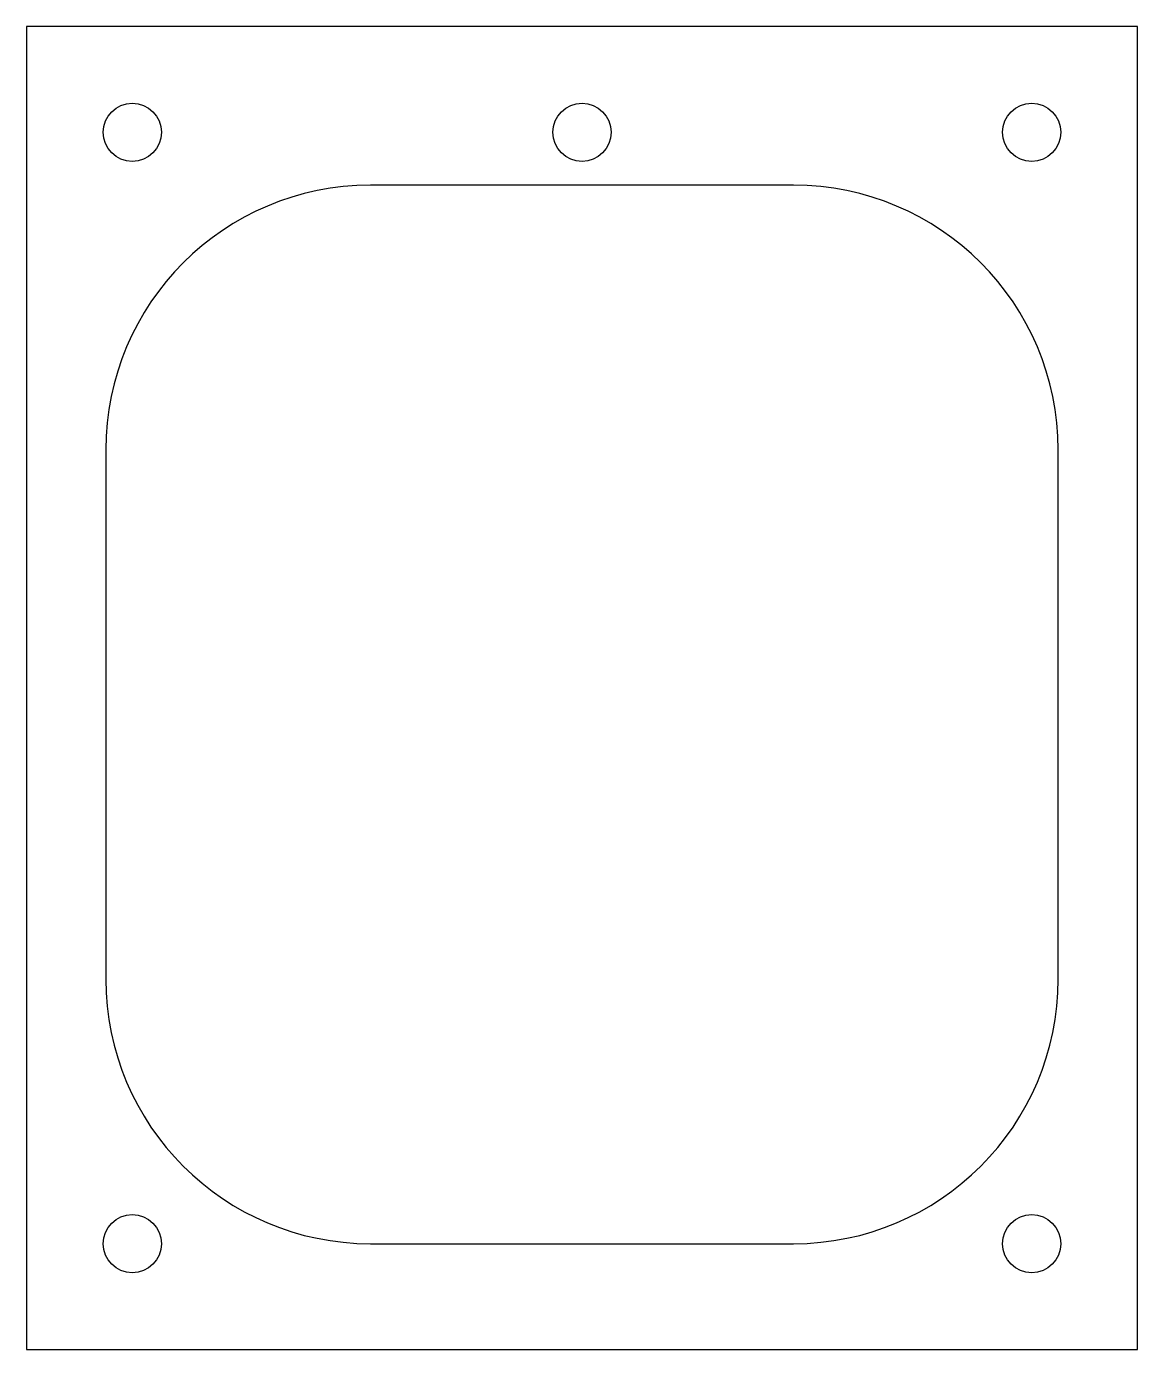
# Model space of a CAD drawing. Header units: millimetres. Extents: x -105 to 105, y 0 to 250.
import ezdxf

# ---------------------------------------------------------------- set-up
doc = ezdxf.new("R2010")
doc.units = ezdxf.units.MM
doc.layers.add('Sketch074', color=7, linetype='CONTINUOUS')
doc.layers.add('Sketch076', color=7, linetype='CONTINUOUS')

msp = doc.modelspace()

# ---------------------------------------------------------------- linework, layer by layer
at = {"layer": 'Sketch074'}
for p, q in [((-105, 250), (-105, 0)), ((105, 250), (-105, 250)), ((105, 0), (105, 250)), ((-105, 0), (105, 0))]:
    msp.add_line(p, q, dxfattribs=at)
at = {"layer": 'Sketch076'}
for p, q in [((40, 220), (-40, 220)), ((-90, 170), (-90, 70)), ((90, 70), (90, 170)), ((-40, 20), (40, 20))]:
    msp.add_line(p, q, dxfattribs=at)
for centre in [(-85, 230), (0, 230), (85, 230), (-85, 20), (85, 20)]:
    msp.add_circle(centre, 5.5, dxfattribs=at)
for centre, start, end in [((-40, 170), 90, 180), ((40, 170), 0, 90), ((-40, 70), 180, -90), ((40, 70), -90, 0)]:
    msp.add_arc(centre, 50, start, end, dxfattribs=at)

doc.saveas('drawing.dxf')
